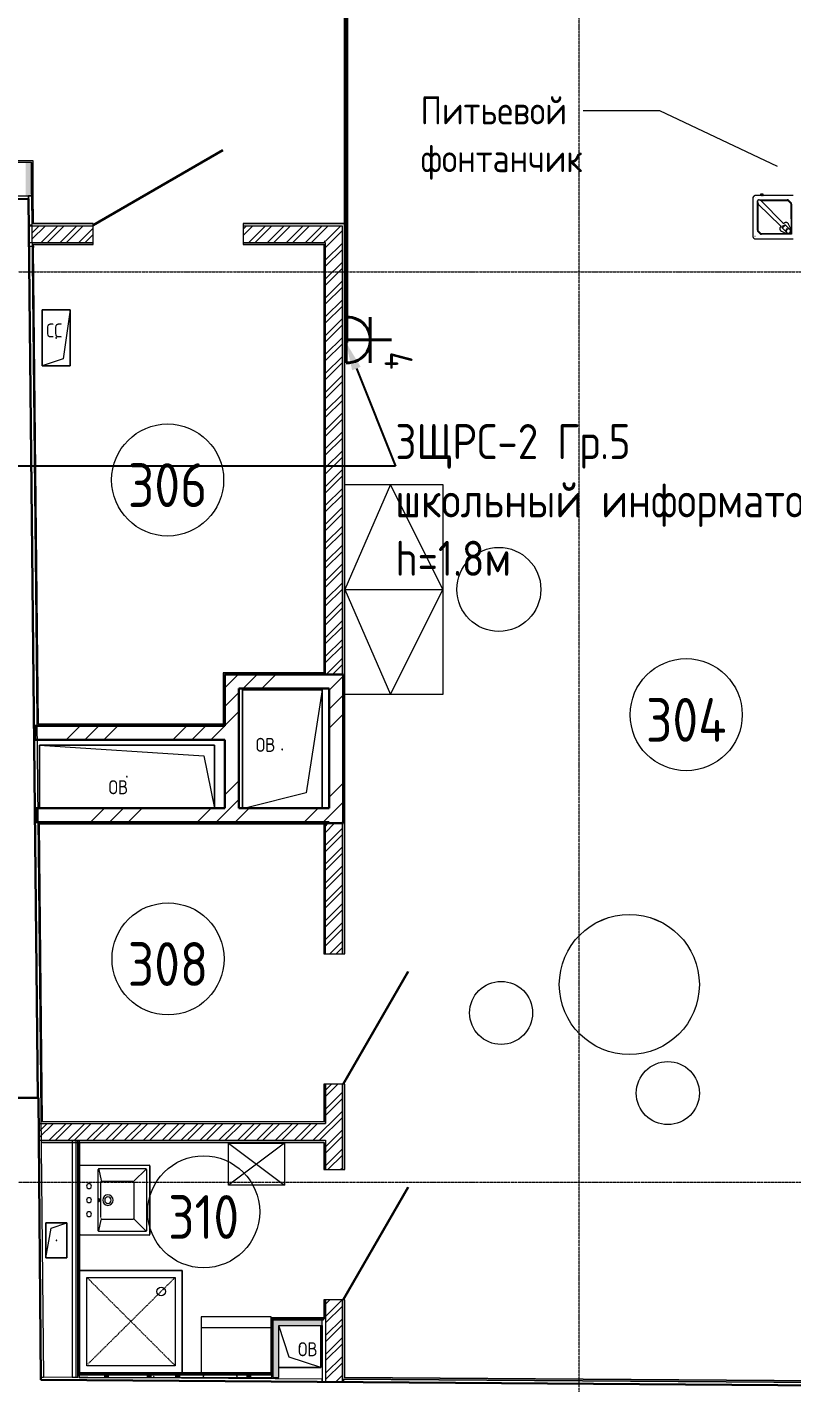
# Model space of a CAD drawing. Header units: millimetres. Extents: x -32 to 417638015, y -35 to 175284279.
# Drawn here: x 1078746 to 1084208, y 52131 to 61810 of the extents above; entities that cross this region are included whole.
import ezdxf
from ezdxf import colors
from ezdxf.entities.mleader import LeaderData, LeaderLine
from ezdxf.math import Vec2, Vec3

# ---------------------------------------------------------------- set-up
doc = ezdxf.new("R2010")
doc.units = ezdxf.units.MM
doc.linetypes.add('ADSK_Линия сетки', pattern=[25, 20, -2.5, 0, -2.5])
doc.linetypes.add('HIDDEN', pattern=[9.525, 6.35, -3.175])
for name, color, linetype, lineweight in [('_ЭМ_гофра', 5, 'Continuous', 60), ('_ЭМ_ТХобщее_слой', 7, 'Continuous', 30), ('Аннотация', 7, 'Continuous', 18), ('Двери', 7, 'Continuous', 9), ('Обобщенные модели', 7, 'Continuous', 18), ('Оси', 253, 'Continuous', 9), ('Перекрытие', 7, 'Continuous', 18), ('Сантехника', 7, 'Continuous', 18), ('Стены внутренние', 7, 'Continuous', 18), ('Стены несущие', 7, 'Continuous', 30), ('Стены отделка', 7, 'Continuous', 30), ('Стены штриховка', 7, 'Continuous', 9), ('ТХ', 5, 'Continuous', 0), ('ШТРИХОВКА', 252, 'Continuous', 15), ('ЭМ', 5, 'Continuous', 40), ('ЭОМ_Кабель Быт. розеток', 5, 'Continuous', 30)]:
    doc.layers.add(name, color=color, linetype=linetype, lineweight=lineweight)
doc.layers.add('_ЭМ_Надписи', color=7, linetype='Continuous')
doc.layers.add('ЭОМ_Лотки рабочие', color=5, linetype='Continuous')
doc.layers.add('Линии', color=7, linetype='Continuous', lineweight=9, true_color=0x00a600)
doc.styles.add('GOST Common', font='GOST_Common.ttf', dxfattribs={"width": 0.9, "height": 350})
doc.styles.add('GOST Common_4', font='GOST_Common.ttf', dxfattribs={"width": 0.9, "height": 200})
doc.styles.add('GOST Common_5', font='GOST_Common.ttf', dxfattribs={"width": 0.9, "height": 200})
doc.styles.add('ЭОМ', font='isocpeur.ttf', dxfattribs={"width": 0.85, "height": 250})
pattern_1 = [(45, (507.34, 158.9), (-67.35192, 67.35192), []), (45, (552.24, 158.9), (-67.35192, 67.35192), [])]
pattern_2 = [(45, (507.34, 158.9), (-381.661, 381.661), []), (45, (642.3, 158.9), (0, 763.322), []), (45, (372.4, 158.9), (0, 763.322), [])]

# ---------------------------------------------------------------- blocks, each defined once
blk = doc.blocks.new('GM_Отверстие прямоугольное _в плите_ - Отверстие-7245768-План 3-го этажа')
at = {"layer": 'Обобщенные модели'}
for p, q in [((-285, -425), (-285, 420)), ((-285, 420), (-285, -425)), ((-171, 311), (265, 420)), ((285, 420), (285, -425)), ((285, -425), (285, 420)), ((-285, -425), (-171, 311)), ((285, -425), (-285, -425)), ((-285, -425), (285, -425))]:
    blk.add_line(p, q, dxfattribs=at)
for start, end in [(360, 180), (180, 360), (60, 165), (300, 360), (195, 270)]:
    blk.add_arc((0, 0), 2.5, start, end, dxfattribs=at)
blk = doc.blocks.new('ТХ 3 этаж')
at = {"layer": 'ТХ', "color": 8, "lineweight": 0}
blk.add_lwpolyline([(51695.2, 5317.2), (51695.2, 6817.2), (52395.2, 6817.2), (52395.2, 5317.2), (51695.2, 5317.2), (51695.2, 6067.2), (52395.2, 6067.2), (52020.2, 6817.2), (51695.2, 6067.2), (52020.2, 5317.2), (52395.2, 6067.2)], dxfattribs=at)
at = {"layer": 'ТХ', "color": 8}
for points in [[(50865.2, 2115.4), (51265.2, 2115.4), (51265.2, 1815.4), (50865.2, 1815.4)], [(51168.2, 875.4), (50668.2, 875.4), (50668.2, 475.4), (51168.2, 475.4)]]:
    blk.add_lwpolyline(points, close=True, dxfattribs=at)
for points in [[(50865.2, 2115.4), (51265.2, 1815.4)], [(51265.2, 2115.4), (50865.2, 1815.4)], [(51168.2, 795.4), (50668.2, 795.4)]]:
    blk.add_lwpolyline(points, dxfattribs=at)
at = {"layer": 'ТХ', "color": 8, "lineweight": 0}
blk.add_circle((52795.2, 6067.2), 300, dxfattribs=at)
at = {"layer": 'ТХ', "color": 8}
for centre, radius in [((53727, 3246.7), 500), ((52811.3, 3044.1), 225), ((54002, 2471.7), 225)]:
    blk.add_circle(centre, radius, dxfattribs=at)
blk = doc.blocks.new('План 3 этажа')
at = {"layer": 'Стены внутренние'}
for points in [[(42405.351, 8994.625), (42445.351, 8994.83), (42445.351, 9234.246), (42405.351, 9234.246), (42405.351, 9194.246)], [(44522.343, 930.977), (44522.343, 970.977), (44172.343, 970.977), (44172.343, 930.977), (44512.343, 930.977)], [(44212.343, 560.977), (44212.343, 930.977), (44172.343, 930.977), (44172.343, 560.977)]]:
    blk.add_hatch(color=8, dxfattribs=at).paths.add_polyline_path(points)
at = {"layer": 'Стены внутренние', "lineweight": 9}
h = blk.add_hatch(dxfattribs=at)
h.set_pattern_fill('FP_1', color=8, style=0, pattern_type=2)
h.set_pattern_definition(pattern_2)
h.paths.add_polyline_path([(44572.343, 5478.902), (44572.343, 5578.902), (43827.343, 5578.902), (43827.343, 5478.902), (44522.343, 5478.902)])
h = blk.add_hatch(dxfattribs=at)
h.set_pattern_fill('FP_1', color=8, style=0, pattern_type=2)
h.set_pattern_definition(pattern_2)
h.paths.add_polyline_path([(44611.043, 4517.902), (44672.343, 4517.902), (44672.336, 5578.902), (44572.343, 5578.902), (44572.343, 4517.902)])
h = blk.add_hatch(dxfattribs=at)
h.set_pattern_fill('FP_1', color=8, style=0, pattern_type=2)
h.set_pattern_definition(pattern_2)
h.paths.add_polyline_path([(43884.716, 4623.902), (43927.343, 4623.902), (43927.343, 5478.902), (43827.343, 5478.902), (43827.343, 4623.902)])
h = blk.add_hatch(dxfattribs=at)
h.set_pattern_fill('FP_1', color=8, style=0, pattern_type=2)
h.set_pattern_definition(pattern_2)
h.paths.add_polyline_path([(42874.394, 5112.872), (43827.343, 5112.872), (43827.343, 5212.872), (42484.424, 5212.872), (42485.454, 5112.872), (42532.314, 5112.872)])
h = blk.add_hatch(dxfattribs=at)
h.set_pattern_fill('FP_1', color=8, style=0, pattern_type=2)
h.set_pattern_definition(pattern_2)
h.paths.add_polyline_path([(44572.343, 4523.902), (44572.343, 4623.902), (42490.49, 4623.902), (42491.52, 4523.902), (44522.343, 4523.902)])
h = blk.add_hatch(dxfattribs=at)
h.set_pattern_fill('FP_5', color=8, style=0, pattern_type=2)
h.set_pattern_definition([(0, (507.34, 158.9), (406.4, 101.6), [33.528, -271.272, 33.528, -271.272, -1625.6]), (0, (507.34, 158.9), (406.4, 101.6), [-609.6, 33.528, -576.072, 33.528, -271.272, -711.2]), (0, (507.34, 158.9), (406.4, 101.6), [-1524, 33.528, -169.672, 33.528, -474.472]), (120, (659.74, 209.7), (-291.18818, 301.15272), [33.528, -271.272, 33.528, -271.272, -1625.6]), (120, (659.74, 209.7), (-291.18818, 301.15272), [-609.6, 33.528, -576.072, 33.528, -271.272, -711.2]), (120, (659.74, 209.7), (-291.18818, 301.15272), [-1524, 33.528, -169.672, 33.528, -474.472]), (240, (710.54, 412.9), (-115.21182, -402.75272), [33.528, -271.272, 33.528, -271.272, -1625.6]), (240, (710.54, 412.9), (-115.21182, -402.75272), [-609.6, 33.528, -576.072, 33.528, -271.272, -711.2]), (240, (710.54, 412.9), (-115.21182, -402.75272), [-1524, 33.528, -169.672, 33.528, -474.472])])
h.paths.add_polyline_path([(44163.343, 560.968), (44163.343, 575.968), (42786.343, 575.968), (42786.343, 560.968), (43884.716, 560.968)])
at = {"layer": 'Стены штриховка'}
h = blk.add_hatch(dxfattribs=at)
h.set_pattern_fill('ANSI32', color=8, scale=10)
h.set_pattern_definition(pattern_1)
h.paths.add_polyline_path([(44522.343, 8660.959), (44547.343, 8660.959), (44546.343, 8779.959), (43957.343, 8779.959), (43957.343, 8660.959), (44389.877, 8660.959)])
h.paths.add_polyline_path([(42427.943, 8660.959), (42428.904, 8661.507), (42427.88, 8760.959), (42426.636, 8760.959), (42427.681, 8660.959)])
h.paths.add_polyline_path([(42448.911, 8659.959), (42887.343, 8659.959), (42887.343, 8779.959), (42447.881, 8779.959), (42448.861, 8665.837)])
h = blk.add_hatch(dxfattribs=at)
h.set_pattern_fill('ANSI32', color=8, scale=10)
h.set_pattern_definition(pattern_1)
h.paths.add_polyline_path([(44666.343, 5578.902), (44666.343, 8779.959), (44546.343, 8779.959), (44546.343, 5578.902)])
h = blk.add_hatch(dxfattribs=at)
h.set_pattern_fill('ANSI32', color=8, scale=10)
h.set_pattern_definition(pattern_1)
h.paths.add_polyline_path([(44666.343, 527.928), (44666.343, 1113.902), (44546.343, 1113.902), (44546.343, 528.628)])
h.paths.add_polyline_path([(44666.343, 2043.902), (44666.343, 2653.902), (44546.343, 2653.902), (44546.343, 2373.902), (42498.326, 2373.902), (42499.234, 2253.902), (44546.343, 2253.902), (44546.343, 2043.902)])
h.paths.add_polyline_path([(44547.343, 3583.902), (44666.343, 3583.902), (44666.343, 4511.902), (44547.343, 4511.902), (44547.343, 4207.079)])
at = {"layer": 'Аннотация', "color": 8, "lineweight": 9}
for p, q in [((46842.4, 9601.57), (46386.745, 9601.57)), ((46934.91, 9601.57), (46842.4, 9601.57)), ((47773.716, 9204.845), (46934.91, 9601.57))]:
    blk.add_line(p, q, dxfattribs=at)
at = {"layer": 'Двери', "color": 8, "lineweight": 30}
for p, q in [((42887.343, 8785.959), (43813.99, 9320.959)), ((44672.343, 2653.902), (45137.343, 3459.305)), ((44672.343, 1113.902), (45137.343, 1919.305))]:
    blk.add_line(p, q, dxfattribs=at)
at = {"layer": 'Линии', "color": 8}
for centre in [(43418.594, 6967.197), (47122.36, 5291.625), (43421.391, 3548.31), (43676.02, 1742.688)]:
    blk.add_circle(centre, 400, dxfattribs=at)
at = {"layer": 'Обобщенные модели', "color": 8}
for p, q in [((42522.343, 7781.642), (42522.343, 8181.642)), ((42522.343, 8181.642), (42722.343, 8181.642)), ((42722.343, 8181.642), (42522.343, 8181.642)), ((42522.343, 8181.642), (42522.343, 7781.642)), ((42722.343, 8181.642), (42672.343, 7831.642)), ((42722.343, 8181.642), (42722.343, 7781.642)), ((42722.343, 7781.642), (42722.343, 8181.642)), ((42672.343, 7831.642), (42522.343, 7781.642)), ((42722.343, 7781.642), (42522.343, 7781.642)), ((42522.343, 7781.642), (42722.343, 7781.642)), ((43952.343, 4623.902), (43952.343, 5468.902)), ((43952.343, 5468.902), (44522.343, 5468.902)), ((44522.343, 5468.902), (43952.343, 5468.902)), ((43952.343, 5468.902), (43952.343, 4623.902)), ((44522.343, 5468.902), (44408.343, 4732.902)), ((44522.343, 5468.902), (44522.343, 4623.902)), ((44522.343, 4623.902), (44522.343, 5468.902)), ((42502.343, 4623.902), (42502.343, 5073.902)), ((42502.343, 5073.902), (43752.343, 5073.902)), ((42502.343, 5073.902), (43677.343, 4998.902)), ((43752.343, 5073.902), (42502.343, 5073.902)), ((42502.343, 5073.902), (42502.343, 4623.902)), ((43752.343, 5073.902), (43752.343, 4623.902)), ((43752.343, 4623.902), (43752.343, 5073.902)), ((43677.343, 4998.902), (43752.343, 4623.902)), ((44408.343, 4732.902), (43972.343, 4623.902)), ((42549.024, 1413.767), (42549.024, 1663.767)), ((42549.024, 1663.767), (42699.024, 1663.767)), ((42699.024, 1663.767), (42549.024, 1663.767)), ((42549.024, 1663.767), (42549.024, 1413.767)), ((42586.524, 1626.267), (42699.024, 1663.767)), ((42699.024, 1663.767), (42699.024, 1413.767)), ((42699.024, 1413.767), (42699.024, 1663.767)), ((42549.024, 1413.767), (42586.524, 1626.267)), ((42699.024, 1413.767), (42549.024, 1413.767)), ((42549.024, 1413.767), (42699.024, 1413.767)), ((44287.343, 705.977), (44212.343, 930.977)), ((44512.343, 930.977), (44512.343, 630.977)), ((44512.343, 630.977), (44512.343, 930.977)), ((44512.343, 630.977), (44287.343, 705.977)), ((44512.343, 630.977), (44212.343, 630.977)), ((44212.343, 630.977), (44512.343, 630.977))]:
    blk.add_line(p, q, dxfattribs=at)
for centre, start, end in [((42622.343, 7981.642), 0, 180), ((42622.343, 7981.642), 120, 180), ((42622.343, 7981.642), 180, 0), ((42622.343, 7981.642), 240, 345), ((42622.343, 7981.642), 15, 90), ((44237.343, 5043.902), 0, 180), ((44237.343, 5043.902), 120, 180), ((44237.343, 5043.902), 180, 0), ((44237.343, 5043.902), 240, 345), ((44237.343, 5043.902), 15, 90), ((43127.343, 4848.902), 90, 270), ((43127.343, 4848.902), 105, 180), ((43127.343, 4848.902), 210, 270), ((43127.343, 4848.902), 270, 90), ((43127.343, 4848.902), 330, 75), ((42624.024, 1538.767), 0, 180), ((42624.024, 1538.767), 180, 0), ((42624.024, 1538.767), 60, 165), ((42624.024, 1538.767), 195, 270), ((42624.024, 1538.767), 300, 0), ((44362.343, 780.977), 90, 270), ((44362.343, 780.977), 150, 255), ((44362.343, 780.977), 270, 90), ((44362.343, 780.977), 30, 90), ((44362.343, 780.977), 285, 0)]:
    blk.add_arc(centre, 2.5, start, end, dxfattribs=at)
at = {"layer": 'Оси', "color": 8, "linetype": 'ADSK_Линия сетки'}
for p, q in [((46356.908, -3523.688), (46356.908, 42848.902)), ((-10051.774, 8453.902), (56512.196, 8453.902)), ((-10051.774, 1953.902), (51155.436, 1953.902))]:
    blk.add_line(p, q, dxfattribs=at)
at = {"layer": 'Перекрытие', "color": 8}
for p, q in [((42491.311, 2602.19), (42491.311, 2572.595)), ((44172.343, 551.255), (44172.343, 560.977))]:
    blk.add_line(p, q, dxfattribs=at)
at = {"layer": 'Сантехника', "color": 8, "lineweight": 9}
for p, q in [((47652.61, 9008.37), (47653.208, 9007.771)), ((47662.341, 9008.37), (47652.61, 9008.37)), ((47653.208, 9007.771), (47652.61, 9007.173)), ((47652.61, 9007.173), (47653.208, 9006.574)), ((47662.341, 9007.173), (47652.61, 9007.173)), ((47653.208, 9006.574), (47652.61, 9005.976)), ((47652.61, 9005.976), (47653.208, 9005.377)), ((47662.341, 9005.976), (47652.61, 9005.976)), ((47653.208, 9005.377), (47652.61, 9004.778)), ((47652.61, 9004.778), (47653.208, 9004.18)), ((47662.341, 9004.778), (47652.61, 9004.778)), ((47653.208, 9004.18), (47652.61, 9003.581)), ((47652.61, 9003.581), (47653.208, 9002.983)), ((47662.341, 9003.581), (47652.61, 9003.581)), ((47653.208, 9002.983), (47652.61, 9002.384)), ((47652.61, 9002.384), (47653.208, 9001.785)), ((47662.341, 9002.384), (47652.61, 9002.384)), ((47653.208, 9001.785), (47652.61, 9001.187)), ((47662.341, 9007.771), (47653.208, 9007.771)), ((47662.341, 9006.574), (47653.208, 9006.574)), ((47662.341, 9005.377), (47653.208, 9005.377)), ((47662.341, 9004.18), (47653.208, 9004.18)), ((47662.341, 9002.983), (47653.208, 9002.983)), ((47662.341, 9001.785), (47653.208, 9001.785)), ((47654.841, 9008.37), (47662.341, 9008.37)), ((47662.341, 9008.37), (47669.841, 9008.37)), ((47672.072, 9008.37), (47662.341, 9008.37)), ((47671.474, 9007.771), (47662.341, 9007.771)), ((47672.072, 9007.173), (47662.341, 9007.173)), ((47671.474, 9006.574), (47662.341, 9006.574)), ((47672.072, 9005.976), (47662.341, 9005.976)), ((47671.474, 9005.377), (47662.341, 9005.377)), ((47672.072, 9004.778), (47662.341, 9004.778)), ((47671.474, 9004.18), (47662.341, 9004.18)), ((47672.072, 9003.581), (47662.341, 9003.581)), ((47671.474, 9002.983), (47662.341, 9002.983)), ((47672.072, 9002.384), (47662.341, 9002.384)), ((47671.474, 9001.785), (47662.341, 9001.785)), ((47671.474, 9007.771), (47672.072, 9008.37)), ((47672.072, 9007.173), (47671.474, 9007.771)), ((47671.474, 9006.574), (47672.072, 9007.173)), ((47672.072, 9005.976), (47671.474, 9006.574)), ((47671.474, 9005.377), (47672.072, 9005.976)), ((47672.072, 9004.778), (47671.474, 9005.377)), ((47671.474, 9004.18), (47672.072, 9004.778)), ((47672.072, 9003.581), (47671.474, 9004.18)), ((47671.474, 9002.983), (47672.072, 9003.581)), ((47672.072, 9002.384), (47671.474, 9002.983)), ((47671.474, 9001.785), (47672.072, 9002.384)), ((47672.072, 9001.187), (47671.474, 9001.785)), ((47652.61, 9001.187), (47653.208, 9000.588)), ((47662.341, 9001.187), (47652.61, 9001.187)), ((47653.208, 9000.588), (47652.61, 8999.99)), ((47652.61, 8999.99), (47653.208, 8999.391)), ((47662.341, 8999.99), (47652.61, 8999.99)), ((47653.208, 8999.391), (47652.61, 8998.792)), ((47652.61, 8998.792), (47653.208, 8998.194)), ((47662.341, 8998.792), (47652.61, 8998.792)), ((47662.341, 9000.588), (47653.208, 9000.588)), ((47662.341, 8999.391), (47653.208, 8999.391)), ((47672.072, 9001.187), (47662.341, 9001.187)), ((47671.474, 9000.588), (47662.341, 9000.588)), ((47672.072, 8999.99), (47662.341, 8999.99)), ((47671.474, 8999.391), (47662.341, 8999.391)), ((47672.072, 8998.792), (47662.341, 8998.792)), ((47671.474, 9000.588), (47672.072, 9001.187)), ((47672.072, 8999.99), (47671.474, 9000.588)), ((47671.474, 8999.391), (47672.072, 8999.99)), ((47672.072, 8998.792), (47671.474, 8999.391)), ((47671.474, 8998.194), (47672.072, 8998.792))]:
    blk.add_line(p, q, dxfattribs=at)
at = {"layer": 'Сантехника', "color": 8}
for p, q in [((47597.843, 8977.3), (47597.843, 8709.3)), ((47616.477, 8980.3), (47618.336, 8980.3)), ((47886.843, 8998.3), (47618.843, 8998.3)), ((47631.218, 8749.513), (47631.218, 8959.05)), ((47632.416, 8959.05), (47632.416, 8951.117)), ((47632.811, 8948.033), (47637.398, 8936.068)), ((47635.461, 8749.513), (47637.398, 8936.068)), ((47637.398, 8936.068), (47796.721, 8781.6)), ((47639.468, 8967.3), (47844.254, 8967.3)), ((47643.093, 8966.102), (47639.468, 8966.102)), ((47639.671, 8967.3), (47640.869, 8966.102)), ((47640.869, 8966.102), (47639.671, 8967.3)), ((47658.344, 8961.042), (47646.177, 8965.706)), ((47652.815, 8998.346), (47651.341, 8998.346)), ((47652.61, 8998.346), (47653.913, 8998.346)), ((47659.591, 8998.346), (47656.841, 8998.346)), ((47658.344, 8961.042), (47844.254, 8962.659)), ((47814.788, 8799.667), (47658.344, 8961.042)), ((47660.141, 8998.346), (47664.541, 8998.346)), ((47660.141, 8998.346), (47664.541, 8998.346)), ((47667.841, 8998.346), (47665.091, 8998.346)), ((47670.769, 8998.346), (47672.072, 8998.346)), ((47673.341, 8998.346), (47671.867, 8998.346)), ((47850.934, 8959.979), (47867.368, 8943.986)), ((47854.154, 8963.199), (47870.367, 8946.986)), ((47870.324, 8937.086), (47872.58, 8723.562)), ((47874.468, 8937.086), (47874.468, 8721.675)), ((47649.156, 8725.775), (47635.318, 8739.613)), ((47651.899, 8728.518), (47638.25, 8742.545)), ((47872.58, 8723.562), (47659.056, 8725.458)), ((47874.468, 8721.675), (47659.056, 8721.675)), ((47802.792, 8742.77), (47836.191, 8727.762)), ((47807.284, 8766.875), (47810.253, 8763.906)), ((47810.468, 8764.112), (47807.37, 8766.797)), ((47827.533, 8747.396), (47819.594, 8755.335)), ((47829.068, 8745.861), (47827.533, 8747.396)), ((47838.226, 8736.703), (47829.068, 8745.861)), ((47832.236, 8785.889), (47829.267, 8788.858)), ((47829.346, 8788.772), (47832.03, 8785.674)), ((47838.405, 8732.962), (47834.188, 8748.47)), ((47834.441, 8749.424), (47845.875, 8761.417)), ((47835.339, 8747.319), (47839.556, 8731.811)), ((47847.026, 8760.266), (47835.592, 8748.273)), ((47838.635, 8732.564), (47839.786, 8731.413)), ((47839.916, 8777.439), (47843.211, 8774.144)), ((47840.23, 8731.172), (47856.033, 8727.735)), ((47840.807, 8776.548), (47848.747, 8768.609)), ((47846.818, 8761.716), (47862.619, 8758.28)), ((47863.77, 8757.129), (47847.969, 8760.566)), ((47848.747, 8768.609), (47850.281, 8767.074)), ((47850.281, 8767.074), (47859.241, 8758.114)), ((47868.436, 8759.977), (47853.458, 8793.395)), ((47856.976, 8728.035), (47868.418, 8740.037)), ((47864.224, 8756.882), (47863.073, 8758.033)), ((47868.671, 8740.991), (47864.46, 8756.475)), ((47872.58, 8723.562), (47874.468, 8721.675)), ((47613.111, 8708.101), (47613.111, 8706.925)), ((47614.965, 8706.3), (47613.359, 8706.3)), ((47615.843, 8708.793), (47615.843, 8706.934)), ((47618.843, 8688.3), (47886.843, 8688.3)), ((43287.343, 2073.969), (42792.343, 2073.969)), ((42797.343, 2075.969), (43287.343, 2075.969)), ((42922.343, 1606.99), (42922.343, 2045.969)), ((42927.343, 2050.969), (43262.343, 2050.969)), ((42927.343, 2045.969), (42943.374, 1965.951)), ((43262.343, 2045.969), (43180.473, 1964.098)), ((43267.343, 2045.969), (43267.343, 1606.99)), ((43290.343, 1581.99), (43290.343, 2070.969)), ((43292.343, 2070.969), (43292.343, 1581.99)), ((42942.391, 1952.501), (42942.391, 1955.969)), ((42942.391, 1702.373), (42942.391, 1952.501)), ((42947.391, 1960.969), (43172.343, 1960.969)), ((43177.343, 1955.969), (43177.343, 1695.968)), ((42927.343, 1606.99), (42942.82, 1686.66)), ((42947.391, 1690.968), (43172.343, 1690.968)), ((43262.343, 1606.99), (43180.038, 1689.294)), ((42792.343, 1578.99), (43287.343, 1578.99)), ((43287.343, 1576.99), (42797.343, 1576.99)), ((43262.343, 1601.99), (42927.343, 1601.99)), ((43522.343, 1323.968), (42792.343, 1323.968)), ((42792.343, 1323.968), (43522.343, 1323.968)), ((42842.343, 1273.968), (43472.343, 1273.968)), ((42842.343, 643.968), (42842.343, 1273.968)), ((43472.343, 1273.968), (43472.343, 643.968)), ((43522.343, 593.968), (43522.343, 1323.968)), ((43522.343, 1323.968), (43522.343, 593.968)), ((43472.343, 643.968), (42842.343, 643.968))]:
    blk.add_line(p, q, dxfattribs=at)
at = {"layer": 'Сантехника', "color": 8, "linetype": 'HIDDEN', "lineweight": 9}
for p, q in [((42842.343, 1273.968), (43472.343, 643.968)), ((43472.343, 1273.968), (42847.688, 654.713))]:
    blk.add_line(p, q, dxfattribs=at)
at = {"layer": 'Сантехника', "color": 8, "flags": 128}
for points in [[(47618.843, 8998.3), (47618.003, 8998.283), (47617.164, 8998.232), (47616.329, 8998.148), (47615.497, 8998.031), (47614.671, 8997.881), (47613.851, 8997.698), (47613.039, 8997.482), (47612.237, 8997.233), (47611.445, 8996.953), (47610.665, 8996.642), (47609.898, 8996.299), (47609.145, 8995.926), (47608.408, 8995.524), (47607.688, 8995.092), (47606.985, 8994.632), (47606.302, 8994.144), (47605.638, 8993.629), (47604.996, 8993.087), (47604.375, 8992.521), (47603.778, 8991.93), (47603.205, 8991.316), (47602.657, 8990.68), (47602.135, 8990.022), (47601.64, 8989.343), (47601.172, 8988.646), (47600.732, 8987.93), (47600.322, 8987.197), (47599.941, 8986.449), (47599.59, 8985.686), (47599.27, 8984.909), (47598.981, 8984.12), (47598.724, 8983.321), (47598.5, 8982.511), (47598.308, 8981.694), (47598.148, 8980.869), (47598.022, 8980.038), (47597.929, 8979.204), (47597.87, 8978.366), (47597.844, 8977.526), (47597.843, 8977.3)], [(47632.416, 8951.117), (47632.428, 8950.517), (47632.465, 8949.918), (47632.525, 8949.347), (47632.605, 8948.827), (47632.702, 8948.383), (47632.811, 8948.033)], [(47646.177, 8965.706), (47645.827, 8965.815), (47645.383, 8965.912), (47644.863, 8965.992), (47644.292, 8966.052), (47643.693, 8966.089), (47643.093, 8966.102)], [(47807.37, 8766.797), (47807.063, 8767.164), (47806.887, 8767.634), (47806.85, 8768.18), (47806.957, 8768.771), (47807.199, 8769.375)], [(47807.199, 8769.375), (47810.85, 8775.261), (47815.487, 8780.655), (47820.882, 8785.292), (47826.767, 8788.943)], [(47826.767, 8788.943), (47827.371, 8789.186), (47827.962, 8789.292), (47828.508, 8789.256), (47828.978, 8789.079), (47829.346, 8788.772)], [(47597.843, 8709.3), (47597.859, 8708.46), (47597.91, 8707.621), (47597.994, 8706.786), (47598.111, 8705.954), (47598.261, 8705.127), (47598.445, 8704.308), (47598.661, 8703.496), (47598.909, 8702.694), (47599.189, 8701.902), (47599.5, 8701.122), (47599.843, 8700.355), (47600.216, 8699.602), (47600.618, 8698.865), (47601.05, 8698.145), (47601.511, 8697.442), (47601.999, 8696.758), (47602.514, 8696.095), (47603.055, 8695.452), (47603.621, 8694.832), (47604.212, 8694.235), (47604.826, 8693.662), (47605.463, 8693.114), (47606.12, 8692.592), (47606.799, 8692.096), (47607.496, 8691.629), (47608.212, 8691.189), (47608.945, 8690.778), (47609.693, 8690.397), (47610.457, 8690.047), (47611.233, 8689.727), (47612.022, 8689.438), (47612.822, 8689.181), (47613.631, 8688.956), (47614.449, 8688.764), (47615.273, 8688.605), (47616.104, 8688.479), (47616.939, 8688.386), (47617.776, 8688.327), (47618.616, 8688.301), (47618.843, 8688.3)]]:
    blk.add_lwpolyline(points, dxfattribs=at)
at = {"layer": 'Сантехника', "color": 8}
blk.add_circle((43372.343, 1173.968), 30, dxfattribs=at)
for centre, radius, start, end in [((47618.843, 8977.3), 21, 140.2839947, 180), ((47618.843, 8977.3), 21, 113.6770968, 135.8149915), ((47615.848, 8982.8), 13, 122.1140169, 132.0600838), ((47618.843, 8977.3), 21, 102.50393, 111.3737144), ((47618.843, 8977.3), 21, 90, 97.6171567), ((47639.468, 8959.05), 8.25, 90, 180), ((47639.468, 8959.05), 7.052, 90, 180), ((47844.254, 8953.3), 14, 45, 90), ((47860.468, 8937.086), 14, 0, 45), ((47645.218, 8749.513), 14, 180, 225), ((47659.056, 8735.675), 14, 225, 270), ((47618.843, 8709.3), 21, 180, 187.6171567), ((47618.843, 8709.3), 21, 192.50393, 201.3737144), ((47618.843, 8709.3), 21, 203.6770968, 225.8149915), ((47618.843, 8709.3), 21, 230.2839947, 270), ((42797.343, 2070.969), 5, 90, 180), ((42927.343, 2045.969), 5, 90, 180), ((43262.343, 2045.969), 5, 0, 90), ((43287.343, 2070.969), 5, 0, 90), ((43287.343, 2070.969), 3, 0, 90), ((42856.703, 1925.968), 17.5, 90, 270), ((42856.703, 1925.968), 17.5, 270, 90), ((42947.391, 1955.969), 5, 90, 180), ((43172.343, 1955.969), 5, 0, 90), ((42856.703, 1825.968), 17.5, 90, 270), ((42856.703, 1825.968), 17.5, 270, 90), ((42992.343, 1825.969), 37.5, 90, 270), ((42992.343, 1825.969), 23, 90, 270), ((42992.343, 1825.969), 37.5, 270, 90), ((42992.343, 1825.969), 23, 270, 90), ((42856.703, 1725.968), 17.5, 90, 270), ((42856.703, 1725.968), 17.5, 270, 90), ((42947.391, 1695.968), 5, 180, 270), ((43172.343, 1695.968), 5, 270, 0), ((42797.343, 1581.99), 5, 180, 270), ((42927.343, 1606.99), 5, 180, 270), ((43262.343, 1606.99), 5, 270, 0), ((43287.343, 1581.99), 3, 270, 0), ((43287.343, 1581.99), 5, 270, 0)]:
    blk.add_arc(centre, radius, start, end, dxfattribs=at)
for centre, major_axis, ratio, start_param, end_param in [((47812.374, 8766.028), (2.121, 2.121), 0.66913061, 2.01620352, 3.19906486), ((47833.677, 8762.466), (22.71, 22.71), 0.66913061, 1.12538914, 2.01620352), ((47588.691, 8524.432), (230.903, 230.903), 0.66913061, 0, 0.05747221), ((47830.114, 8783.768), (2.121, 2.121), 0.66913061, 6.2257131, 7.40857445), ((48071.71, 9007.451), (230.903, 230.903), 0.66913061, 3.08412044, 3.14159265), ((47835.131, 8748.769), (0.707, 0.707), 0.95105652, 1.5958767, 2.64307425), ((47836.282, 8747.618), (0.707, 0.707), 0.95105652, 1.5958767, 2.64307425), ((47851.985, 8744.157), (10.891, 10.891), 0.95105652, 1.57079633, 4.71238898), ((47840.477, 8732.104), (0.691, 0.691), 0.95105652, 2.64307425, 3.6902718), ((47851.985, 8744.157), (10.891, 10.891), 0.95105652, 4.71238898, 7.85398163), ((47846.565, 8760.762), (0.707, 0.707), 0.95105652, 0.54867915, 1.5958767), ((47847.716, 8759.611), (0.707, 0.707), 0.95105652, 0.54867915, 1.5958767), ((47856.286, 8728.689), (0.707, 0.707), 0.95105652, 3.6902718, 4.73746935), ((47863.517, 8756.175), (0.707, 0.707), 0.95105652, 5.7846669, 6.83186445), ((47867.728, 8740.691), (0.707, 0.707), 0.95105652, 4.73746935, 5.7846669), ((42929.18, 1825.969), (0, 12.5), 0.24761692, 0, 3.14159265), ((42929.18, 1825.969), (0, 12.5), 0.24761692, 3.14159265, 6.28318531)]:
    blk.add_ellipse(centre, major_axis=major_axis, ratio=ratio, start_param=start_param, end_param=end_param, dxfattribs=at)
for points in [[(47844.254, 8962.659), (47845.094, 8962.663), (47846.708, 8962.468), (47849.031, 8961.536), (47850.331, 8960.561), (47850.934, 8959.979)], [(47867.368, 8943.986), (47867.992, 8943.373), (47869.044, 8942.044), (47870.074, 8939.643), (47870.311, 8937.962), (47870.324, 8937.086)], [(47638.25, 8742.545), (47637.643, 8743.174), (47636.626, 8744.53), (47635.656, 8746.953), (47635.456, 8748.637), (47635.461, 8749.513)], [(47659.056, 8725.458), (47658.148, 8725.47), (47656.406, 8725.714), (47653.915, 8726.779), (47652.535, 8727.87), (47651.899, 8728.518)], [(47796.795, 8774.853), (47795.655, 8773.691), (47793.711, 8771.182), (47791.746, 8766.754), (47790.904, 8762.008), (47791.216, 8757.196), (47792.669, 8752.598), (47795.17, 8748.484), (47797.457, 8746.21), (47798.707, 8745.233)], [(47799.65, 8744.541), (47800.633, 8743.863), (47801.677, 8743.275), (47802.792, 8742.77)], [(47853.458, 8793.395), (47852.79, 8794.872), (47851.163, 8797.584), (47847.767, 8801.014), (47843.671, 8803.524), (47839.09, 8804.994), (47834.291, 8805.333), (47829.552, 8804.525), (47825.121, 8802.599), (47822.603, 8800.685), (47821.434, 8799.561)]]:
    blk.add_open_spline(points, degree=3, dxfattribs=at)
for points, knots in [([(47796.721, 8781.6), (47797.33, 8781.004), (47797.978, 8779.912), (47798.22, 8778.245), (47798.016, 8776.571), (47797.392, 8775.463), (47796.795, 8774.853)], [-1, -1, -1, -1, -0.66666667, -0.5, -0.33333333, 0, 0, 0, 0]), ([(47821.434, 8799.561), (47820.829, 8798.98), (47819.734, 8798.375), (47818.087, 8798.184), (47816.447, 8798.429), (47815.374, 8799.068), (47814.788, 8799.667)], [-1, -1, -1, -1, -0.66666667, -0.5, -0.33333333, 0, 0, 0, 0]), ([(47836.191, 8727.762), (47838.018, 8726.948), (47841.74, 8725.787), (47848.554, 8725.369), (47853.282, 8726.507), (47855.876, 8727.628)], [-1, -1, -1, -1, -0.9, -0.8, -0.655947404, -0.655947404, -0.655947404, -0.655947404]), ([(47857.459, 8728.381), (47857.914, 8728.618), (47861.783, 8730.791), (47865.633, 8734.641), (47867.89, 8738.855), (47868.251, 8739.622)], [-0.626162496, -0.626162496, -0.626162496, -0.626162496, -0.6, -0.4, -0.356813529, -0.356813529, -0.356813529, -0.356813529]), ([(47868.819, 8740.929), (47869.057, 8741.523), (47869.93, 8743.977), (47870.763, 8748.494), (47870.404, 8754.434), (47869.247, 8758.152), (47868.436, 8759.977)], [-0.332613361, -0.332613361, -0.332613361, -0.332613361, -0.3, -0.2, -0.1, 0, 0, 0, 0])]:
    blk.add_open_spline(points, degree=3, knots=knots, dxfattribs=at)
at = {"layer": 'Стены несущие', "color": 8}
for p, q in [((42424.403, 8974.631), (41984.427, 8970.032)), ((42491.474, 2557.076), (42424.403, 8974.631)), ((44672.343, 5578.902), (43827.343, 5578.902)), ((43827.343, 5578.902), (43827.343, 5212.872)), ((44672.343, 4517.902), (44672.343, 5578.902)), ((43927.343, 5478.902), (44572.343, 5478.902)), ((43927.343, 4623.902), (43927.343, 5478.902)), ((44572.343, 5478.902), (44572.343, 4623.902)), ((43827.343, 5212.872), (42473.599, 5212.872)), ((42473.599, 5212.872), (42473.599, 5112.872)), ((42473.599, 5112.872), (43827.343, 5112.872)), ((43827.343, 5112.872), (43827.343, 4623.902)), ((43827.343, 4623.902), (42480.526, 4623.902)), ((42480.526, 4623.902), (42480.526, 4523.902)), ((44572.343, 4623.902), (43927.343, 4623.902)), ((42480.526, 4523.902), (44572.343, 4523.902)), ((44572.343, 4523.902), (44572.343, 4517.902)), ((44572.343, 4517.902), (44672.343, 4517.902)), ((42496.94, 2557.133), (41343.829, 2557.133)), ((42051.498, 2552.478), (42491.474, 2557.076)), ((42512.175, 542.879), (42496.94, 2557.133)), ((49301.684, 495.338), (42512.175, 542.879))]:
    blk.add_line(p, q, dxfattribs=at)
at = {"layer": 'Стены отделка', "color": 8, "lineweight": 9}
for p, q in [((42457.351, 9246.246), (40561.473, 9246.246)), ((42445.351, 9234.246), (40573.473, 9234.246)), ((42445.351, 9234.246), (42445.351, 8994.625)), ((42457.351, 9006.687), (42457.351, 9246.246)), ((42445.351, 9006.625), (42532.314, 563.085)), ((42459.5, 8797.959), (42457.351, 9006.687)), ((41978.274, 8994.625), (42445.351, 8994.625)), ((41978.274, 8974.625), (42425.473, 8974.625)), ((42445.472, 8994.831), (42425.473, 8994.625)), ((42425.473, 8974.625), (42425.473, 8994.625)), ((42425.473, 8994.625), (42512.315, 562.879)), ((42447.623, 8785.959), (42426.375, 8785.959)), ((42426.375, 8785.959), (42426.375, 8635.959)), ((42887.343, 8797.959), (42459.5, 8797.959)), ((42887.343, 8647.959), (42887.343, 8797.959)), ((43957.343, 8797.959), (43957.343, 8647.959)), ((44682.343, 8797.959), (43957.343, 8797.959)), ((44684.343, 3583.902), (44684.343, 8795.959)), ((42426.375, 8635.959), (42461.169, 8635.959)), ((42461.169, 8635.959), (42461.035, 8650.046)), ((42461.292, 8647.959), (42887.343, 8647.959)), ((42496.301, 5224.872), (42461.292, 8623.959)), ((43957.343, 8647.959), (44534.343, 8647.959)), ((44534.343, 8647.959), (44534.343, 5590.902)), ((44534.343, 5590.902), (43815.343, 5590.902)), ((43815.343, 5588.902), (43815.343, 5224.872)), ((43815.343, 5224.872), (42496.301, 5224.872)), ((42525.541, 2385.902), (42503.644, 4511.902)), ((42503.644, 4511.902), (44534.343, 4511.902)), ((44534.343, 4511.902), (44534.343, 3583.902)), ((44672.343, 4511.902), (44534.343, 4511.902)), ((44546.343, 4511.902), (44546.343, 4523.902)), ((44534.343, 3583.902), (44684.343, 3583.902)), ((44534.343, 2653.902), (44534.343, 2385.902)), ((44684.343, 2653.902), (44534.343, 2653.902)), ((44684.343, 2043.902), (44684.343, 2653.902)), ((42498.326, 2373.902), (42498.326, 2248.902)), ((42498.326, 2373.902), (44546.343, 2373.902)), ((44534.343, 2385.902), (42525.541, 2385.902)), ((44546.343, 2373.902), (44546.343, 2383.902)), ((42498.326, 2253.902), (44546.343, 2253.902)), ((44534.343, 2235.902), (42525.541, 2235.902)), ((42737.343, 2248.902), (42737.343, 561.303)), ((42777.343, 561.303), (42777.343, 2248.902)), ((42792.343, 2239.902), (42777.343, 2239.902)), ((42786.343, 2248.902), (42786.343, 2233.902)), ((42792.343, 577.468), (42792.343, 2239.902)), ((44534.343, 2043.902), (44684.343, 2043.902)), ((44684.343, 1113.902), (44534.343, 1113.902)), ((44684.343, 559.67), (44684.343, 1113.902)), ((44534.343, 985.977), (44157.343, 985.977)), ((44157.343, 985.977), (44157.343, 593.968)), ((44172.343, 970.977), (44532.343, 970.977)), ((44172.343, 560.977), (44172.343, 970.977)), ((44532.343, 970.977), (44532.343, 979.977)), ((44212.343, 930.977), (44522.343, 930.977)), ((44212.343, 560.977), (44212.343, 930.977)), ((44522.343, 930.977), (44522.343, 528.804)), ((44157.343, 593.968), (42786.343, 593.968)), ((42786.343, 593.968), (42786.343, 560.968)), ((44163.343, 560.968), (44163.343, 593.968)), ((44163.343, 593.968), (44172.343, 593.968)), ((42512.315, 562.879), (42512.175, 542.879)), ((42512.175, 542.879), (44522.343, 528.804)), ((42512.315, 562.879), (42532.314, 563.085)), ((44522.483, 548.803), (42512.315, 562.879)), ((42737.343, 561.303), (42777.343, 561.303)), ((42777.343, 577.468), (42792.343, 577.468)), ((42786.343, 560.968), (44163.343, 560.968)), ((44172.343, 560.977), (44212.343, 560.977)), ((44522.343, 528.804), (44522.483, 548.803)), ((44672.343, 547.754), (49281.533, 515.188)), ((44672.343, 527.753), (44672.484, 547.753)), ((44674.569, 547.738), (44674.428, 527.739)), ((44674.428, 527.739), (49281.685, 495.186)), ((49281.826, 515.185), (44674.569, 547.738)), ((49269.441, 527.273), (44684.343, 559.67))]:
    blk.add_line(p, q, dxfattribs=at)
at = {"layer": 'Стены штриховка', "color": 8}
for p, q in [((40571.473, 9236.246), (42447.351, 9236.246)), ((42447.351, 9006.635), (42447.351, 9236.246)), ((42447.351, 9006.635), (42445.351, 9006.625)), ((42445.351, 9006.625), (42447.351, 9006.635)), ((42457.351, 9006.687), (42455.351, 9006.676)), ((42455.351, 9006.676), (42457.351, 9006.687)), ((42457.521, 8795.959), (42455.351, 9006.676)), ((42887.343, 8779.959), (42426.375, 8779.959)), ((42887.343, 8795.959), (42457.521, 8795.959)), ((44682.343, 8795.959), (43957.343, 8795.959)), ((44666.343, 8779.959), (43957.343, 8779.959)), ((44666.343, 5578.902), (44666.343, 8779.959)), ((44684.343, 8797.959), (44682.343, 8797.959)), ((44682.343, 3583.902), (44682.343, 8795.959)), ((44684.343, 8795.959), (44684.343, 8797.959)), ((42887.343, 8659.959), (42426.375, 8659.959)), ((42449.023, 8650.048), (42887.343, 8649.959)), ((42494.322, 5222.872), (42459.034, 8650.046)), ((42461.169, 8635.959), (42461.272, 8625.959)), ((44546.343, 8659.959), (43957.343, 8659.959)), ((43957.343, 8649.959), (44536.343, 8649.959)), ((44536.343, 8649.959), (44536.343, 5588.902)), ((44546.343, 5578.902), (44546.343, 8659.959)), ((43815.343, 5590.902), (43815.343, 5588.902)), ((44536.343, 5588.902), (43815.343, 5588.902)), ((43817.343, 5590.902), (43817.343, 5222.872)), ((43817.343, 5222.872), (42494.322, 5222.872)), ((42523.561, 2383.902), (42501.623, 4513.902)), ((42501.623, 4513.902), (44536.343, 4513.902)), ((44536.343, 4513.902), (44536.343, 3583.902)), ((44546.343, 3583.902), (44546.343, 4511.902)), ((44666.343, 3583.902), (44666.343, 4511.902)), ((44536.343, 2653.902), (44536.343, 2383.902)), ((44546.343, 2653.902), (44546.343, 2383.902)), ((44546.343, 2653.902), (44546.343, 2373.902)), ((44666.343, 2043.902), (44666.343, 2653.902)), ((44682.343, 2043.902), (44682.343, 2653.902)), ((44536.343, 2383.902), (42523.561, 2383.902)), ((44536.343, 2237.902), (42523.561, 2237.902)), ((42764.343, 561.303), (42764.343, 2248.902)), ((42783.343, 577.468), (42783.343, 2239.902)), ((44534.343, 2235.902), (44534.343, 2043.902)), ((44536.343, 2237.902), (44536.343, 2043.902)), ((44546.343, 2253.902), (44546.343, 2043.902)), ((44534.343, 1113.902), (44534.343, 979.977)), ((44536.343, 1113.902), (44536.343, 979.977)), ((44546.343, 1113.902), (44546.343, 528.628)), ((44666.343, 527.928), (44666.343, 1113.902)), ((44682.343, 557.684), (44682.343, 1113.902)), ((44532.343, 976.977), (44166.343, 976.977)), ((44166.343, 976.977), (44166.343, 593.968)), ((44522.343, 930.977), (44522.343, 970.977)), ((44532.343, 979.977), (44547.343, 979.977)), ((44163.343, 584.968), (42786.343, 584.968)), ((44163.343, 575.968), (42786.343, 575.968)), ((49271.456, 525.259), (44682.343, 557.684))]:
    blk.add_line(p, q, dxfattribs=at)
at = {"layer": 'Обобщенные модели', "color": 8, "rotation": 180}
blk.add_blockref('GM_Отверстие прямоугольное _в плите_ - Отверстие-7245768-План 3-го этажа', (44237.343, 5043.902), dxfattribs=at)
at = {"layer": 'ЭОМ_Лотки рабочие'}
blk.add_blockref('ТХ 3 этаж', (-7010.895, 118.542), dxfattribs=at)
at = {"layer": 'Аннотация', "color": 8, "lineweight": 9, "line_spacing_factor": 1.022766}
for s, insert, char_height, width, attachment_point, style in [('\\pxt1.8,3.6,5.4,7.2,9,10.8,12.6,14.4,16.2,18,19.8,21.6,23.4,25.2,27,28.8,30.6,32.4,34.2,36,37.8,39.6,41.4,43.2,45,46.8,48.6,50.4,52.2,54,55.8,57.6;{Питьевой фонтанчик}', (45225.886, 9705.694), 200, 1619.1, 1, 'GOST Common_5'), ('\\pxt3.6,7.2,10.8,14.4,18,21.6,25.2,28.8,32.4,36,39.6,43.2,46.8,50.4,54,57.6,61.2,64.8,68.4,72,75.6,79.2,82.8,86.4,90,93.6,97.2,100.8,104.4,108,111.6,115.2;{СС}', (42551.357, 8084.657), 100, 138.168, 1, 'GOST Common_4'), ('306', (43418.594, 6930.248), 312.5, 520.21112, 5, 'GOST Common'), ('304', (47122.36, 5254.677), 312.5, 520.21112, 5, 'GOST Common'), ('\\pxt3.6,7.2,10.8,14.4,18,21.6,25.2,28.8,32.4,36,39.6,43.2,46.8,50.4,54,57.6,61.2,64.8,68.4,72,75.6,79.2,82.8,86.4,90,93.6,97.2,100.8,104.4,108,111.6,115.2;{ОВ}', (44048.047, 5126.28), 100, 156.348, 1, 'GOST Common_4'), ('\\pxt3.6,7.2,10.8,14.4,18,21.6,25.2,28.8,32.4,36,39.6,43.2,46.8,50.4,54,57.6,61.2,64.8,68.4,72,75.6,79.2,82.8,86.4,90,93.6,97.2,100.8,104.4,108,111.6,115.2;{ОВ}', (42996.677, 4823.782), 100, 156.348, 1, 'GOST Common_4'), ('308', (43421.391, 3511.361), 312.5, 520.21112, 5, 'GOST Common'), ('310', (43676.02, 1705.74), 312.5, 520.21112, 5, 'GOST Common'), ('\\pxt3.6,7.2,10.8,14.4,18,21.6,25.2,28.8,32.4,36,39.6,43.2,46.8,50.4,54,57.6,61.2,64.8,68.4,72,75.6,79.2,82.8,86.4,90,93.6,97.2,100.8,104.4,108,111.6,115.2;{ОВ}', (44349.511, 811.763), 100, 156.348, 1, 'GOST Common_4')]:
    blk.add_mtext(s, dxfattribs=dict(at, insert=insert, char_height=char_height, width=width, attachment_point=attachment_point, style=style))
blk = doc.blocks.new('_ЭМ_ТХ2_3 этаж_нов')
at = {"layer": 'ТХ', "color": 8, "lineweight": 0}
blk.add_lwpolyline([(50677.4, 5281.8), (50677.4, 6781.8), (51377.4, 6781.8), (51377.4, 5281.8), (50677.4, 5281.8), (50677.4, 6031.8), (51377.4, 6031.8), (51002.4, 6781.8), (50677.4, 6031.8), (51002.4, 5281.8), (51377.4, 6031.8)], dxfattribs=at)
at = {"layer": 'ТХ', "color": 8}
for points in [[(49847.4, 2080), (50247.4, 2080), (50247.4, 1780), (49847.4, 1780)], [(50150.4, 840.1), (49650.4, 840.1), (49650.4, 440.1), (50150.4, 440.1)]]:
    blk.add_lwpolyline(points, close=True, dxfattribs=at)
for points in [[(49847.4, 2080), (50247.4, 1780)], [(50247.4, 2080), (49847.4, 1780)], [(50150.4, 760.1), (49650.4, 760.1)]]:
    blk.add_lwpolyline(points, dxfattribs=at)
at = {"layer": 'ТХ', "color": 8, "lineweight": 0}
blk.add_circle((51777.4, 6031.8), 300, dxfattribs=at)
at = {"layer": 'ТХ', "color": 8}
for centre, radius in [((52709.2, 3211.4), 500), ((51793.5, 3008.7), 225), ((52984.2, 2436.4), 225)]:
    blk.add_circle(centre, radius, dxfattribs=at)
blk = doc.blocks.new('Блок 4 розетки бытов.')
at = {"layer": 'ЭМ', "color": 5}
for p, q in [((0, 0), (0, 326)), ((-162.7, 173.5), (162.7, 173.5)), ((-162.7, 0), (162.7, 0))]:
    blk.add_line(p, q, dxfattribs=at)
blk.add_arc((0, 10.5), 163.1, 356.31959, 183.68041, dxfattribs=at)
at = {"layer": 'ЭОМ_Кабель Быт. розеток', "color": 7, "insert": (83.8, 474.4), "char_height": 200, "attachment_point": 1, "style": 'ЭОМ'}
blk.add_mtext_dynamic_manual_height_columns('4', width=202.095, gutter_width=1250, heights=[0], dxfattribs=at)

msp = doc.modelspace()

# ---------------------------------------------------------------- linework, layer by layer
at = {"layer": '_ЭМ_гофра', "linetype": 'ByBlock'}
msp.add_lwpolyline([(1081023.5, 59557.4), (1081023.5, 61974.4)], dxfattribs=at)

# ---------------------------------------------------------------- block references
at = {"layer": '_ЭМ_ТХобщее_слой', "lineweight": 50}
msp.add_blockref('_ЭМ_ТХ2_3 этаж_нов', (1030337.8, 51763.2), dxfattribs=at)
at = {"layer": 'ШТРИХОВКА'}
msp.add_blockref('План 3 этажа', (1036330.9, 51609.3), dxfattribs=at)
at = {"layer": 'ЭОМ_Кабель Быт. розеток', "rotation": 270}
msp.add_blockref('Блок 4 розетки бытов.', (1081023.5, 59576.4), dxfattribs=at)

# ---------------------------------------------------------------- leaders
at = {"layer": '_ЭМ_Надписи', "color": 7, "ltscale": 5}
ml = msp.add_multileader_mtext('Standard', dxfattribs=at)
ml.set_content('{\\fGOST Common|b0|i0|c204|p34;\\W0.9;\\C256;3ЩРС-2\\fISOCPEUR|b0|i0|c204|p34;\\W0.85; Гр.5\\P\\pxql;школьный информатор\\P\\pq*;\\fGOST Common|b0|i0|c0|p34;\\W0.9;h=1.8\\fGOST Common|b0|i0|c204|p34;м}', color=1, style='ЭОМ')
ml.set_leader_properties()
ml.build(insert=Vec2(0, 0))
ml.multileader.update_dxf_attribs({"text_left_attachment_type": 6, "text_right_attachment_type": 6, "dogleg_length": 0, "arrow_head_size": 200})
ctx = ml.context
ctx.base_point, ctx.char_height, ctx.arrow_head_size, ctx.landing_gap_size, ctx.plane_origin = Vec3(1081376.2, 58675.7, -64.3), 250, 200, 0, Vec3(1057819, 74527.3, -64.3)
ctx.left_attachment, ctx.right_attachment = 6, 6
notes = []
notes.append((ctx, [(0, (1, 1, 0), (1081376.2, 58675.7, -64.3), (1, 0), 0, [(0, [(1081023.5, 59557.4, -64.3)], 0, [])])]))
ctx.mtext.insert, ctx.mtext.width, ctx.mtext.defined_height, ctx.mtext.flow_direction = Vec3(1081376.2, 58975.7, -64.3), 3113.025, 545.6, 5
for ctx, leaders in notes:
    for number, flags, end, landing, length, lines in leaders:
        leader = LeaderData()
        leader.index, (leader.has_last_leader_line, leader.has_dogleg_vector, leader.attachment_direction) = number, flags
        leader.last_leader_point, leader.dogleg_vector, leader.dogleg_length = Vec3(end), Vec3(landing), length
        for number, points, colour, breaks in lines:
            line = LeaderLine()
            line.index, line.vertices, line.color, line.breaks = number, Vec3.list(points), colors.encode_raw_color(colour), breaks
            leader.lines.append(line)
        ctx.leaders.append(leader)

doc.saveas('drawing.dxf')
